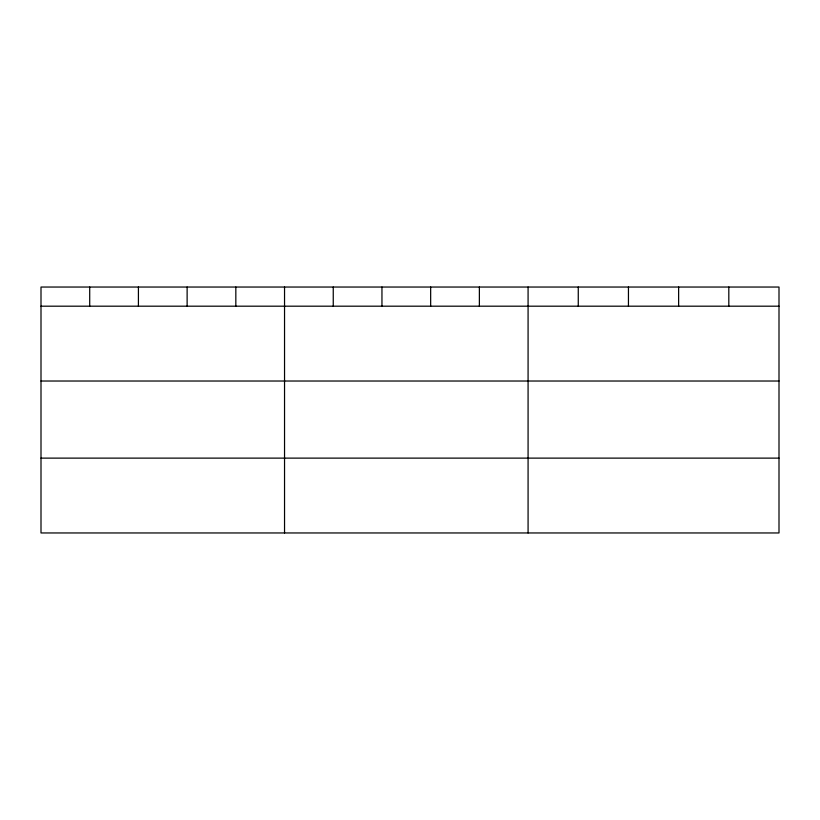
<?xml version="1.0" encoding="UTF-8"?>
<svg xmlns="http://www.w3.org/2000/svg" width="820" height="820" viewBox="0 0 820 820"><rect width="100%" height="100%" fill="white"/><g stroke="black" fill="none" stroke-linecap="round" stroke-linejoin="round"><path stroke-width="1.23" d="M779 381.023L779 287.041L41 287.041L41 532.959L779 532.959L779 381.023L41 381.023M41 306.188L779 306.188M41 458.124L779 458.124M728.816 287.041L728.816 306.188M678.632 287.041L678.632 306.188M628.448 287.041L628.448 306.188M578.264 287.041L578.264 306.188M528.08 287.041L528.08 532.959M479.372 287.041L479.372 306.188M430.664 287.041L430.664 306.188M381.956 287.041L381.956 306.188M333.248 287.041L333.248 306.188M284.54 287.041L284.54 532.959M235.832 287.041L235.832 306.188M187.124 287.041L187.124 306.188M138.416 287.041L138.416 306.188M89.708 287.041L89.708 306.188"/></g></svg>
